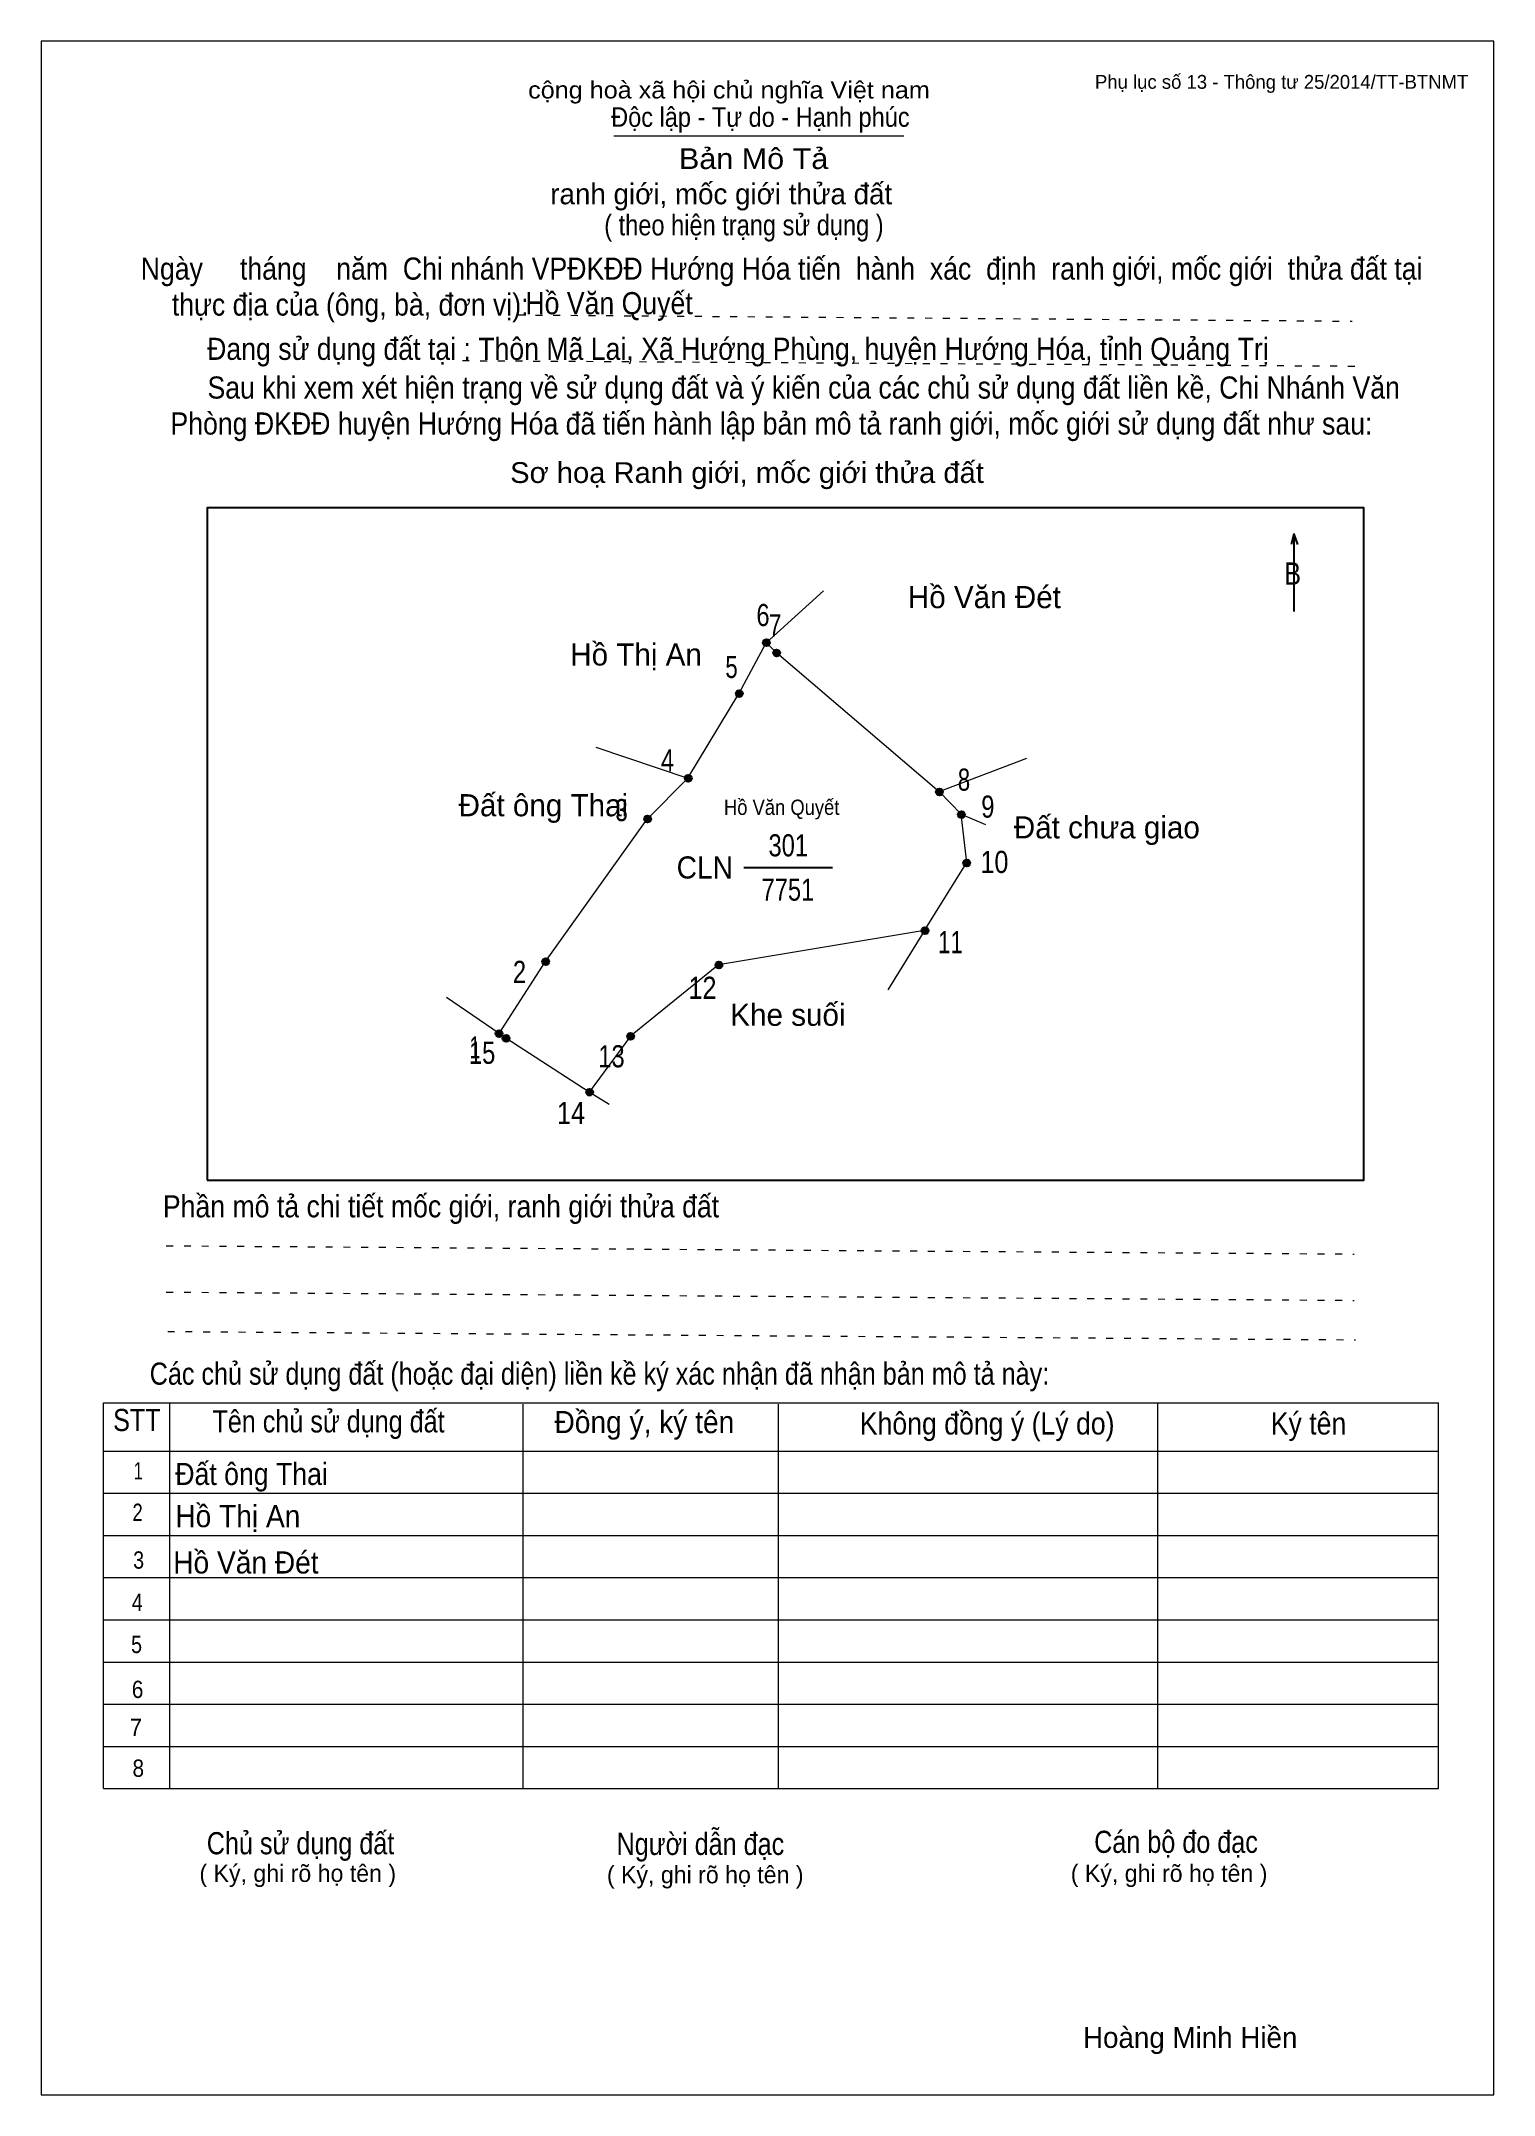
# Model space of a CAD drawing. Header units: centimetres. Extents: x 0 to 21, y 0 to 29.7.
import ezdxf
from ezdxf.enums import TextEntityAlignment as Align

# ---------------------------------------------------------------- set-up
doc = ezdxf.new("R2010")
doc.units = ezdxf.units.CM
doc.header["$LTSCALE"] = 0.13
doc.linetypes.add('DOTTED', pattern=[1.5, 0.3, -1.2])
for name, color, linetype, lineweight in [('1', 7, 'Continuous', 13), ('32', 7, 'Continuous', 25), ('33', 7, 'Continuous', 25), ('6', 7, 'Continuous', 13), ('62', 7, 'Continuous', 13)]:
    doc.layers.add(name, color=color, linetype=linetype, lineweight=lineweight)
for name, color, linetype in [('2', 7, 'Continuous'), ('34', 7, 'Continuous'), ('63', 7, 'Continuous')]:
    doc.layers.add(name, color=color, linetype=linetype)

msp = doc.modelspace()

# ---------------------------------------------------------------- hatches: boundary and pattern name
at = {"layer": '32'}
for points in [[(10.5337, 21, 1), (10.4337, 21, 1)], [(10.6809, 20.8528, 1), (10.5809, 20.8528, 1)], [(10.1412, 20.2642, 1), (10.0412, 20.2642, 1)], [(9.4054, 19.0377, 1), (9.3054, 19.0377, 1)], [(13.0356, 18.8415, 1), (12.9356, 18.8415, 1)], [(8.8167, 18.4491, 1), (8.7167, 18.4491, 1)], [(13.353, 18.5143, 1), (13.253, 18.5143, 1)], [(13.4305, 17.8152, 1), (13.3305, 17.8152, 1)], [(12.8266, 16.8361, 1), (12.7266, 16.8361, 1)], [(7.345, 16.3887, 1), (7.245, 16.3887, 1)], [(9.8469, 16.3396, 1), (9.7469, 16.3396, 1)], [(6.67, 15.3482, 1), (6.57, 15.3482, 1)], [(6.7706, 15.279, 1), (6.6706, 15.279, 1)], [(8.5714, 15.3094, 1), (8.4714, 15.3094, 1)], [(7.9778, 14.5, 1), (7.8778, 14.5, 1)]]:
    msp.add_hatch(color=256, dxfattribs=at).paths.add_polyline_path(points)

# ---------------------------------------------------------------- linework, layer by layer
at = {"layer": '1'}
msp.add_lwpolyline([(21, 0), (21, 29.7), (0, 29.7), (0, 0)], close=True, dxfattribs=at)
at = {"layer": '32'}
for centre in [(10.4837, 21), (10.6309, 20.8528), (10.0912, 20.2642), (9.3554, 19.0377), (12.9856, 18.8415), (8.7667, 18.4491), (13.303, 18.5143), (13.3805, 17.8152), (12.7766, 16.8361), (7.295, 16.3887), (9.7969, 16.3396), (6.62, 15.3482), (6.7206, 15.279), (8.5214, 15.3094), (7.9278, 14.5)]:
    msp.add_circle(centre, 0.05, dxfattribs=at)
at = {"layer": '33'}
msp.add_line((10.16, 17.75), (11.44, 17.75), dxfattribs=at)
at = {"layer": '6'}
for p, q in [((11.31, 21.75), (10.48, 21)), ((8.02, 19.49), (9.35, 19.04)), ((12.98, 18.85), (14.25, 19.33)), ((12.98, 18.85), (13.3, 18.52)), ((12.77, 16.84), (12.24, 15.98)), ((6.62, 15.35), (5.86, 15.87)), ((8.21, 14.32), (7.92, 14.5))]:
    msp.add_line(p, q, dxfattribs=at)
for points in [[(9.35, 19.04), (10.09, 20.27), (10.48, 21)], [(10.48, 21), (10.63, 20.86), (12.98, 18.85)], [(6.62, 15.35), (7.29, 16.39), (8.76, 18.45), (9.35, 19.04)], [(12.77, 16.84), (13.38, 17.82), (13.3, 18.52), (13.65, 18.37)], [(12.77, 16.84), (9.79, 16.34), (8.52, 15.31), (7.92, 14.5)], [(7.92, 14.5), (6.72, 15.28), (6.62, 15.35)]]:
    msp.add_lwpolyline(points, dxfattribs=at)
at = {"layer": '62'}
for p, q in [((8.28, 28.33), (12.47, 28.33)), ((0.9, 10.01), (20.2, 10.01)), ((0.9, 4.43), (0.9, 10.01)), ((1.86, 4.43), (1.86, 10.01)), ((6.97, 4.43), (6.97, 9.99)), ((10.66, 4.43), (10.66, 9.99)), ((16.14, 4.43), (16.14, 10.01)), ((20.2, 4.43), (20.2, 10.01)), ((0.9, 9.31), (20.2, 9.31)), ((0.9, 8.7), (20.2, 8.7)), ((0.9, 8.09), (20.2, 8.09)), ((0.9, 7.48), (20.2, 7.48)), ((0.9, 6.87), (20.2, 6.87)), ((0.9, 6.26), (20.2, 6.26)), ((0.9, 5.65), (20.2, 5.65)), ((0.9, 5.04), (20.2, 5.04)), ((0.9, 4.43), (20.2, 4.43))]:
    msp.add_line(p, q, dxfattribs=at)
at = {"layer": '62', "linetype": 'DOTTED'}
for p, q in [((6.89, 25.74), (18.95, 25.65)), ((6.09, 25.08), (19.04, 25)), ((1.81, 12.28), (18.98, 12.16)), ((1.81, 11.61), (18.98, 11.49)), ((1.83, 11.04), (19, 10.92))]:
    msp.add_line(p, q, dxfattribs=at)
at = {"layer": '62', "lineweight": 25}
for p, q in [((18.11, 22.58), (18.11, 21.45)), ((18.11, 22.57), (18.07, 22.42)), ((18.11, 22.57), (18.16, 22.42))]:
    msp.add_line(p, q, dxfattribs=at)
msp.add_lwpolyline([(2.4, 13.23), (19.12, 13.23), (19.12, 22.95), (2.4, 22.95)], close=True, dxfattribs=at)

# ---------------------------------------------------------------- texts
at = {"layer": '2', "width": 0.9}
msp.add_text('Hồ Văn Quyết', height=0.2207, dxfattribs=at).set_placement((10.705, 18.51), align=Align.CENTER)
at = {"layer": '32'}
for s, width, p in [('6', 0.8, (10.435, 21.24)), ('7', 0.75, (10.61, 21.09)), ('5', 0.75, (9.98, 20.49)), ('4', 0.8, (9.055, 19.14)), ('8', 0.75, (13.34, 18.86)), ('3', 0.75, (8.39, 18.42)), ('9', 0.8, (13.685, 18.47)), ('10', 0.85, (13.78, 17.67)), ('11', 0.75, (13.145, 16.51)), ('2', 0.8, (6.915, 16.08)), ('12', 0.85, (9.56, 15.85)), ('15', 0.8, (6.375, 14.91)), ('1', 0.65, (6.27, 14.99)), ('13', 0.8, (8.245, 14.86)), ('14', 0.85, (7.66, 14.04))]:
    msp.add_text(s, height=0.32, dxfattribs=dict(at, width=width)).set_placement(p, align=Align.CENTER)
at = {"layer": '33'}
for s, p in [('Hồ Văn Đét', (13.635, 21.5)), ('Hồ Thị An', (8.6, 20.67)), ('Đất ông Thai', (7.26, 18.49)), ('Đất chưa giao', (15.405, 18.17)), ('Khe suối', (10.795, 15.46))]:
    msp.add_text(s, height=0.32, dxfattribs=at).set_placement(p, align=Align.CENTER)
at = {"layer": '33', "width": 0.8}
for s, p in [('301', (10.8, 17.91)), ('7751', (10.795, 17.27))]:
    msp.add_text(s, height=0.32, dxfattribs=at).set_placement(p, align=Align.CENTER)
at = {"layer": '33', "width": 0.95}
msp.add_text('CLN', height=0.32, dxfattribs=at).set_placement((10, 17.59), align=Align.RIGHT)
at = {"layer": '34'}
for s, width, p in [('Hồ Văn Quyết', 0.9, (7, 25.75)), ('Đất ông Thai', 0.9, (1.94, 8.82)), ('Hồ Thị An', 0.95, (1.94, 8.21)), ('Hồ Văn Đét', 0.95, (1.91, 7.54))]:
    msp.add_text(s, height=0.32, dxfattribs=dict(at, width=width)).set_placement(p)
at = {"layer": '62'}
for s, height, width, p in [('cộng hoà xã hội chủ nghĩa Việt nam', 0.2474, 1.1, (7.04, 28.87)), ('Độc lập - Tự do - Hạnh phúc', 0.2828, 0.9, (8.24, 28.46)), ('Bản Mô Tả', 0.3, 1.1, (9.22, 27.85)), ('( theo hiện trạng sử dụng )', 0.3, 0.85, (8.14, 26.89)), ('Ngày     tháng    năm  Chi nhánh VPĐKĐĐ Hướng Hóa tiến  hành  xác  định  ranh giới, mốc giới  thửa đất tại ', 0.32, 0.9, (1.44, 26.25)), ('thực địa của (ông, bà, đơn vị): ', 0.32, 0.9, (1.89, 25.73)), ('Đang sử dụng đất tại : Thôn Mã Lai, Xã Hướng Phùng, huyện Hướng Hóa, tỉnh Quảng Trị', 0.32, 0.9, (2.4, 25.09)), ('     Sau khi xem xét hiện trạng về sử dụng đất và ý kiến của các chủ sử dụng đất liền kề, Chi Nhánh Văn ', 0.32, 0.9, (1.87, 24.53)), ('Phòng ĐKĐĐ huyện Hướng Hóa đã tiến hành lập bản mô tả ranh giới, mốc giới sử dụng đất như sau:', 0.32, 0.9, (1.87, 24.01)), ('Sơ hoạ Ranh giới, mốc giới thửa đất', 0.3, 1.05, (6.78, 23.31)), ('B', 0.32, 0.85, (17.97, 21.84)), ('Phần mô tả chi tiết mốc giới, ranh giới thửa đất ', 0.32, 0.9, (1.76, 12.69)), ('Các chủ sử dụng đất (hoặc đại diện) liền kề ký xác nhận đã nhận bản mô tả này:', 0.32, 0.85, (1.57, 10.27))]:
    msp.add_text(s, height=height, dxfattribs=dict(at, width=width)).set_placement(p)
msp.add_text('ranh giới, mốc giới thửa đất', height=0.3, dxfattribs=at).set_placement((7.36, 27.34))
for s, height, width, p in [('STT', 0.32, 0.85, (1.385, 9.6)), ('Tên chủ sử dụng đất', 0.32, 0.85, (4.155, 9.58)), ('Đồng ý, ký tên', 0.32, 0.95, (8.72, 9.57)), ('Không đồng ý (Lý do)', 0.32, 0.9, (13.675, 9.55)), ('Ký tên', 0.32, 0.9, (18.32, 9.55)), ('1', 0.25, 0.7, (1.405, 8.9)), ('2', 0.25, 0.8, (1.395, 8.3)), ('3', 0.25, 0.85, (1.41, 7.61)), ('4', 0.25, 0.85, (1.39, 7)), ('5', 0.25, 0.85, (1.38, 6.39)), ('6', 0.25, 0.9, (1.395, 5.74)), ('7', 0.25, 0.95, (1.37, 5.19)), ('8', 0.25, 0.9, (1.405, 4.6)), ('Người dẫn đạc', 0.32, 0.85, (9.53, 3.47)), ('Chủ sử dụng đất', 0.32, 0.85, (3.75, 3.48)), ('Cán bộ đo đạc', 0.32, 0.85, (16.405, 3.5))]:
    msp.add_text(s, height=height, dxfattribs=dict(at, width=width)).set_placement(p, align=Align.CENTER)
for p in [(3.71, 3.08), (9.6, 3.06), (16.305, 3.08)]:
    msp.add_text('( Ký, ghi rõ họ tên )', height=0.25, dxfattribs=at).set_placement(p, align=Align.CENTER)
at = {"layer": '63'}
msp.add_text('Phụ lục số 13 - Thông tư 25/2014/TT-BTNMT', height=0.2, dxfattribs=at).set_placement((20.63, 29.01), align=Align.RIGHT)
msp.add_text('Hoàng Minh Hiền', height=0.3, dxfattribs=at).set_placement((16.61, 0.68), align=Align.CENTER)

doc.saveas('drawing.dxf')
